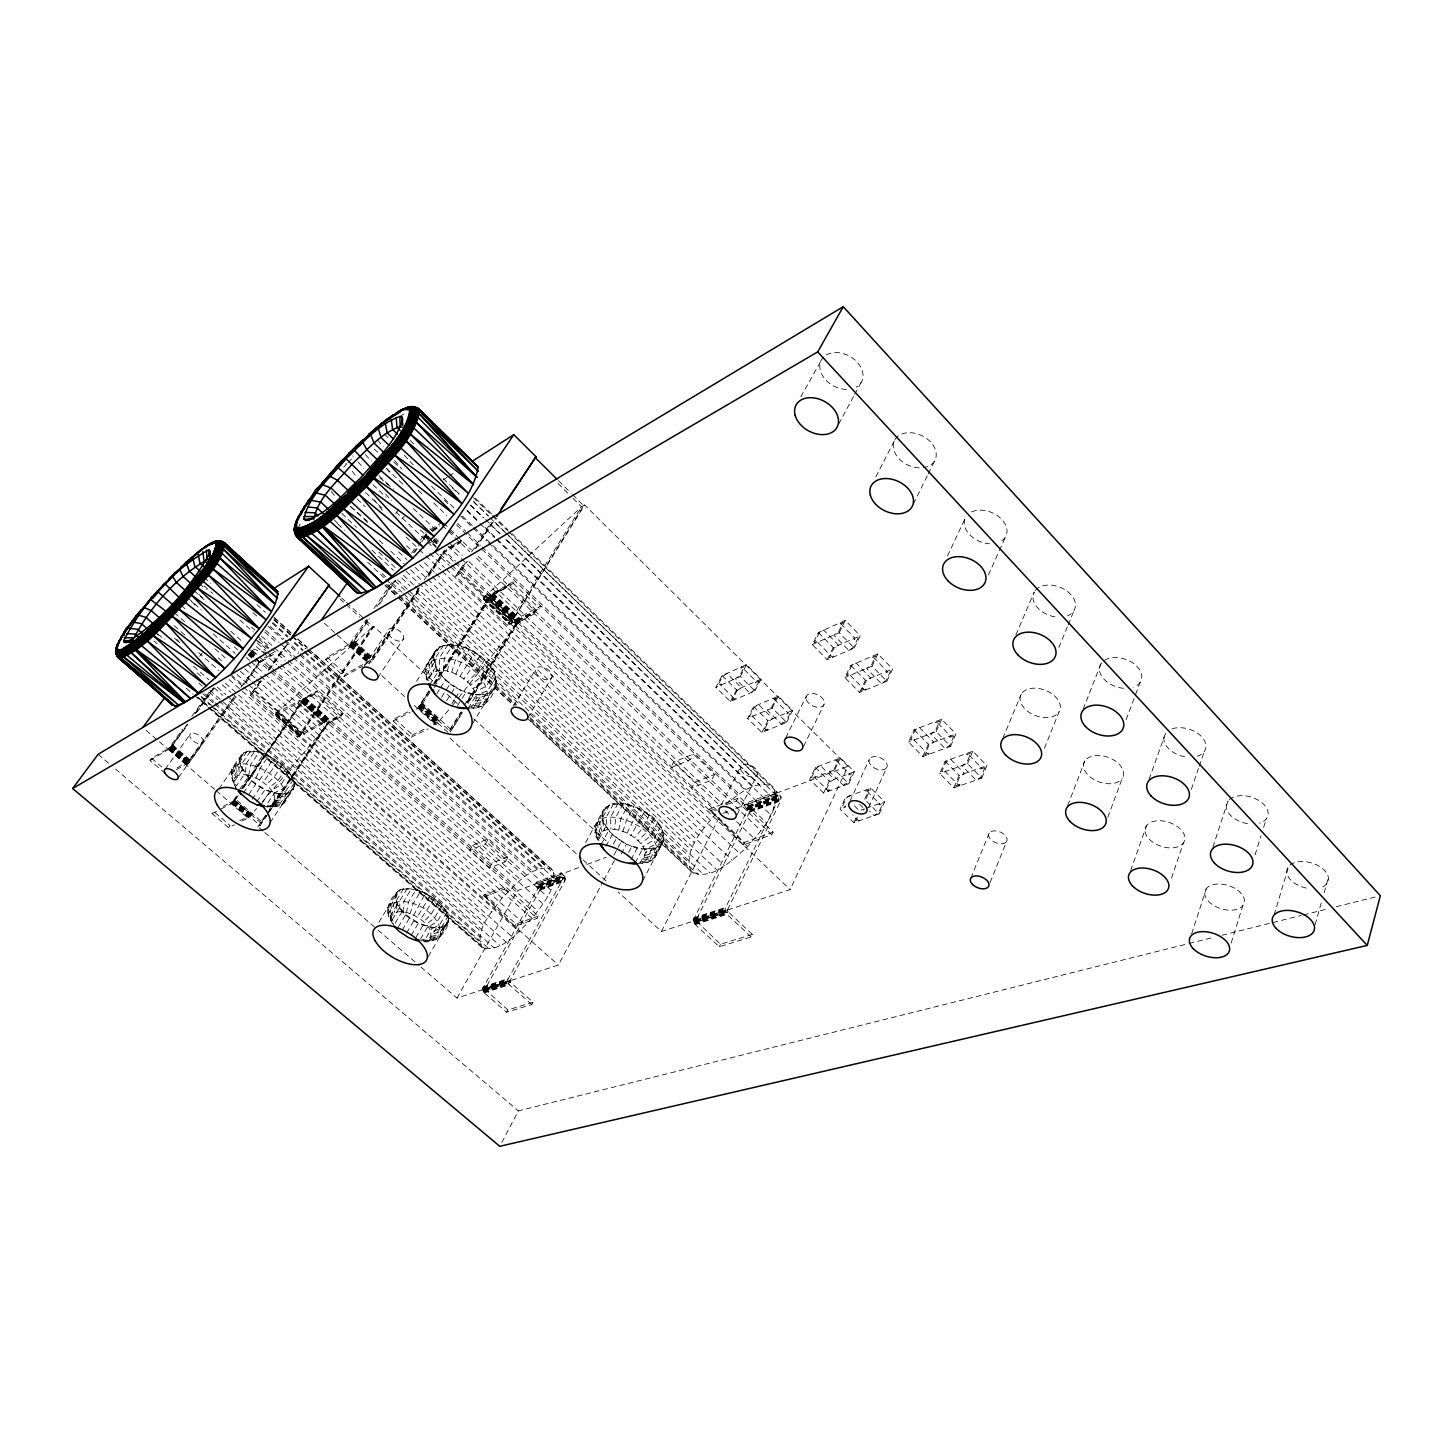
<?xml version="1.0" encoding="UTF-8"?>
<svg xmlns="http://www.w3.org/2000/svg" width="1453" height="1453" viewBox="0 0 1453 1453"><rect width="100%" height="100%" fill="white"/><g stroke="black" fill="none" stroke-linecap="round" stroke-linejoin="round"><path stroke-width="0.75" stroke-dasharray="5 3.75" d="M208.288 707.538L482.378 947.828C502.702 952.514 518.957 930.992 532.089 918.387C542.023 904.856 557.334 888.691 553.084 870.619L313.049 652.76M428.326 956.455L448.668 921.474L446.925 912.302C436.772 897.609 418.664 886.312 400.338 889.563C390.73 896.21 382.938 910.395 391.311 921.166L387.497 910.577L400.338 889.563C417.12 885.658 434.356 896.301 444.763 908.87C456.315 922.837 439.097 945.54 422.06 941.381L432.758 940.363L440.059 927.831L447.615 923.836M751.165 936.931L726.936 914.355L725.011 908.96L778.699 798.551L775.63 793.847L744.39 805.598L747.423 810.211L693.353 920.094L695.297 924.598L719.289 946.757L751.165 936.931L752.363 934.424L728.171 911.848L727.572 909.796L780.806 800.585L780.969 796.825L776.756 791.54L745.534 803.327L744.39 805.598M390.803 918.859C395.67 897.1 448.487 930.719 424.839 941.253M466.286 562.002L458.095 572.536L509.767 621.684L509.095 623.936L510.584 623.737L584.669 505.008L847.989 766.258L790.105 889.599L661.387 931.518L618.088 891.888M752.363 934.424L720.488 944.268L695.878 920.621L749.512 812.227L749.421 807.741L745.534 803.327M434.701 651.725L424.875 668.434L427.037 680.64L435.609 667.308L433.503 655.067C443.002 634.398 472.643 648.038 484.703 659.716C504.954 672.394 495.618 706.43 473.024 708.574L481.361 695.115L489.588 693.117L494.91 688.341M482.378 947.828C473.66 930.229 492.476 911.667 502.011 898.027C515.07 885.313 530.654 865.261 550.869 868.385M485.774 694.48L477.456 707.974L468.393 708.065C497.816 692.809 434.429 650.653 428.617 681.166L424.639 672.23L433.248 658.863L433.503 655.067L439.823 646.73C461.346 640.174 483.74 654.576 494.51 672.83L496.254 685.053L471.753 724.865M269.64 806.615C286.241 795.572 258.053 775.502 245.321 774.849L246.066 763.806L254.566 751.455L259.07 752.309L273.455 758.466L282.282 764.914L289.201 772.288L294.269 783.167L293.542 788.979L283.716 803.545L278.358 806.197L266.934 806.905L278.358 806.197L286.586 793.847L293.542 788.979M403.08 912.03L403.843 901.369L411.381 888.818M443.437 670.632L444.346 658.064L452.973 644.587M485.883 596.747C486.065 594.041 480.925 601.07 484.812 599.217L513.327 583.38L514.907 580.891L485.901 596.838L511.819 621.357L540.916 605.883L539.372 608.389L507.442 625.408L455.679 576.223L464.233 563.201M664.094 838.036C658.046 848.098 655.848 865.915 639.574 862.846C657.083 850.15 628.695 829.935 614.71 829.554L615.636 817.476L623.119 803.709C641.136 806.706 666.055 820.128 663.367 841.323L643.152 880.009M527.239 718.236L690.901 871.164C711.316 882.788 733.111 859.05 747.605 846.627C760.537 830.916 782.985 808.885 772.978 787.036L509.549 531.344M430.488 938.275L440.295 936.404C443.801 913.991 406.894 892.632 388.569 905.401L391.602 914.99M531.834 1004.477L509.276 984.771L507.606 979.958L562.82 879.101L560.004 874.96L535.14 884.314L537.919 888.401L482.559 988.839L484.285 992.853L506.643 1012.232L531.834 1004.477L533.069 1002.189L510.53 982.482L510.039 980.648L564.799 880.899L565.09 877.503L561.185 872.835L536.302 882.207L535.14 884.314M533.069 1002.189L507.878 1009.98L484.975 989.257L539.88 890.162L539.935 886.112L536.302 882.207M475.204 703.47L486.592 701.872C493.802 673.992 447.179 644.805 426.056 665.093L429.688 675.845M690.901 871.164C683.092 849.751 702.98 829.3 715.621 813.952M248.699 775.502L250.588 764.659L259.07 752.309M645.659 855.327L656.847 851.876C659.844 823.524 581.472 796.389 597.964 840.125M643.933 859.904L654.486 857.978L663.367 841.323L662.695 830.48C656.774 812.627 603.667 785.546 602.178 819.02L594.695 832.642L598.963 840.833C596.656 831.842 607.554 827.792 614.71 829.554M447.451 671.286L449.703 658.917L458.313 645.423M406.477 912.775L408.366 902.349L415.903 889.781M618.724 830.317L620.994 818.475L628.459 804.69M270.113 822.652L294.323 786.273C297.647 766.058 236.203 730.441 240.58 766.203L232.135 778.427L236.185 788.452C210.576 739.123 299.609 774.667 283.716 803.545L273.654 804.635M346.541 602.486L373.112 627.024L301.28 733.602L323.765 721.778L299.936 700.455L276.415 712.842L275.58 715.13L300.081 735.872L373.93 626.57L435.519 683.455M234.841 785.728C231.009 778.808 238.692 772.796 245.321 774.849M1315.074 924.726L1321.74 901.223M1324.155 892.687L1328.405 877.739M252.277 776.629L255.347 766.167L263.81 753.798M1274.118 915.027L1288.629 866.369A21.377 12.859 15.5 0 0 1309.207 888.546M451.629 672.521L455.279 660.534L463.87 647.021M410 913.937L413.088 903.893L420.607 891.325M1231.145 943.142L1242.751 905.764A20.487 12.133 17.3 0 0 1222.609 884.278A20.487 12.133 17.3 0 0 1208.478 901.26A20.487 12.133 17.3 0 0 1242.751 905.764M1255.047 854.873L1260.986 835.82M1263.62 827.356L1266.253 818.893M622.847 831.588L626.497 820.164L633.944 806.361M1191.66 933.825L1206.353 888.582M1212.892 847.172L1228.003 800.966A21.504 13.386 16.4 0 0 1249.217 823.851M1171.499 878.121L1183.36 843.067A20.614 12.605 18.2 0 0 1162.6 820.927A20.614 12.605 18.2 0 0 1149.014 838.944A20.614 12.605 18.2 0 0 1183.36 843.067M1191.297 789.397L1198.471 768.401M1199.197 766.312L1204.21 751.619M1130.634 870.638L1146.508 825.704M1149.051 779.335L1165.451 733.529A21.65 13.931 17.5 0 0 1187.355 757.122M1107.84 817.331L1122.17 778.445A20.76 13.095 19.4 0 0 1100.756 755.614A20.76 13.095 19.4 0 0 1087.752 774.74A20.76 13.095 19.4 0 0 1122.17 778.445M1126.166 719.616L1134.739 696.732M1135.52 694.661L1140.187 682.183M1067.683 805.598L1084.846 760.918M1083.121 709.264L1100.902 663.912M396.124 892.941C393.2 914.191 421.461 928.358 440.059 927.831M990.129 882.498L1006.584 841.487A9.681 5.794 21.7 0 0 996.213 830.953A9.681 5.794 21.7 0 0 990.801 839.562A9.681 5.794 21.7 0 0 1006.584 841.487M1044.435 748.331L1059.074 711.807A20.941 13.586 20.9 0 0 1036.988 688.268A20.941 13.586 20.9 0 0 1024.601 708.555A20.941 13.586 20.9 0 0 1059.074 711.807M970.786 878.175L989.13 833.223M1058.874 647.511L1067.319 626.933M1068.155 624.881L1074.076 610.478M1002.788 738.396L1021.277 694.116M260.705 681.584L252.622 691.737L299.972 733.747L299.173 736.053M981.701 778.136L986.932 765.658L972.838 751.219L945.122 761.245L939.746 773.577L953.84 787.835L981.701 778.136L967.535 763.66L939.746 773.577M967.535 763.66L972.838 751.219M953.84 787.835L959.125 775.466L986.932 765.658M1015.901 634.852L1034.264 592.025A22.013 15.075 20.7 0 0 1057.584 617.18M255.928 778.209L260.214 768.256L268.66 755.869M950.553 746.333L955.947 733.91L941.653 719.253L914.137 729.751L908.579 742.047L922.873 756.504L950.553 746.333L936.168 731.64L908.579 742.047M455.824 674.265L460.892 662.877L469.464 649.346M922.873 756.504L928.34 744.19L955.947 733.91M936.168 731.64L941.653 719.253M413.578 915.481L425.348 893.377M879.192 813.807L884.605 801.765L870.856 788.107L845.646 797.225L840.106 809.139L853.855 822.616L879.192 813.807L865.352 800.131L870.856 788.107M988.403 575.025L998.447 552.667M999.355 550.633L1005.767 536.393M572.645 494.71L583.634 505.608L511.819 621.357M868.567 807.541L886.82 767.42A9.644 5.903 24.3 0 0 876.123 756.668A9.644 5.903 24.3 0 0 871.419 765.749A9.644 5.903 24.3 0 0 886.82 767.42M853.855 822.616L857.488 814.661M864.698 799.241L868.967 789.905L865.153 791.267L865.77 789.942L879.501 803.563L878.902 804.889L882.734 803.545L878.52 812.899L874.07 815.587L869.475 811.046M857.415 817.131L855.708 820.854L859.486 819.546L858.868 820.872L852.748 814.861M863.718 810.247L864.335 808.921L859.322 810.683L853.238 804.708M298.065 528.383L300.099 523.97L299.282 523.08M626.951 833.314L639.411 808.649M850.641 795.427L846.282 798.097L841.977 807.359L845.719 806.015L845.101 807.359L840.106 809.139M849.969 801.13L869.403 759.174M848.77 783.748L854.364 771.743L840.415 757.903L815.405 767.456L809.684 779.317L823.633 792.993L848.77 783.748L834.749 769.872L809.684 779.317M886.839 681.275L892.614 668.979L877.884 653.886L850.768 665.383L844.865 677.552L859.577 692.445L886.839 681.275L872.018 666.146L844.865 677.552M947.447 556.027L965.41 517.758A22.249 15.674 22.9 0 0 989.511 543.767M823.633 792.993L829.263 781.096L854.364 771.743M834.749 769.872L840.415 757.903M859.577 692.445L865.407 680.258L892.614 668.979M872.018 666.146L877.884 653.886M719.289 946.757L720.488 944.268M773.123 832.133L744.426 842.395L709.482 809.121L743.155 844.956L771.852 834.73L773.123 832.133L737.888 798.296L709.482 809.121L708.174 811.664L716.293 808.576M854.255 648.02L860.23 635.778L845.265 620.449L818.384 632.491L812.281 644.587L827.229 659.716L854.255 648.02L839.216 632.673L812.281 644.587M775.63 793.847L776.756 791.54M803.582 746.315L823.996 704.56M913.428 503.937L927.25 475.857M928.231 473.86L935.151 459.82M743.155 844.956L744.426 842.395M785.692 737.833L806.361 696.223M839.216 632.673L845.265 620.449M827.229 659.716L833.241 647.566L860.23 635.778M737.052 814.915L757.285 774.522M786.654 722.341L792.593 710.444L778.245 696.205L753.635 706.648L747.587 718.418L761.917 732.475L786.654 722.341L772.215 708.065L747.587 718.418M726.427 804.726L736.58 800.875L737.888 798.296M772.215 708.065L778.245 696.205M761.917 732.475L767.892 720.688L792.593 710.444M661.387 931.518L720.87 814.098M721.215 804.835L740.649 766.603M875.887 476.747L894.231 441.004M754.906 690.974L761.045 679.132L746.479 664.675L722.105 675.591L715.857 687.323L730.405 701.581L754.906 690.974L740.267 676.499L715.857 687.323M714.604 774.395L711.661 780.079L691.646 787.998L694.588 782.368L714.604 774.395L693.372 754.016L673.502 762.226L670.505 767.856L690.393 759.683L693.372 754.016M662.695 830.48L655.43 844.338L644.551 849.678M730.405 701.581L736.562 689.83L761.045 679.132M501.866 1142.385L518.34 1110.891L1186.847 944.032M663.367 841.323L655.884 848.134L648.674 861.901L636.596 863.609M663.858 834.385L656.611 848.243L645.477 852.602M661.714 844.157L659.19 846.445L651.979 860.249L642.044 861.611M640.119 863.227L647.348 849.496L659.19 846.445M660.606 826.448L653.305 840.306L642.952 846.663M740.267 676.499L746.479 664.675M651.907 849.151L644.678 862.9L641.645 863.118M635.143 862.864L642.389 849.151L655.884 848.134M657.646 822.416L650.326 836.274L640.719 843.648M630.929 859.867L637.14 848.134L647.348 849.496M653.923 818.493L646.585 832.351L637.903 840.706M628.659 852.33L631.783 846.481L637.14 848.134M649.564 814.806L642.19 828.664L634.598 837.963M621.248 853.983L626.461 844.229L642.389 849.151M644.66 811.5L630.911 835.475M614.001 855.091L621.321 841.432L608.553 830.825L602.178 819.02M420.934 967.044L456.968 998.066L558.37 965.046L602.777 882.171M603.849 880.191L614.419 860.467M613.402 844.066L616.544 838.218M605.919 846.318L612.24 834.64L603.449 822.888L602.414 812.027L609.588 804.962L623.119 803.709M838.672 424.04L853.583 396.415M854.655 394.435L862.101 380.632M601.161 844.447L608.553 830.825M618.106 803.418L610.605 817.167L610.932 829.3M605.592 826.866L598.164 840.488L595.984 836.51L603.449 822.888M506.643 1012.232L507.878 1009.98M613.547 803.836L606.028 817.567L607.499 829.59M585.632 842.577L603.939 809.121M606.355 806.742L594.331 828.991L598.69 838.09M609.588 804.962L602.069 818.675L604.521 830.408M560.004 874.96L561.185 872.835M538.373 916.008L516.033 923.999L483.595 895.211L514.725 926.324L537.083 918.369L538.373 916.008L505.68 886.784L483.595 895.211L482.269 897.518L504.354 889.127L505.68 886.784M514.725 926.324L516.033 923.999M800.839 396.796L820.618 361.615M456.968 998.066L517.559 890.616L578.621 867.623M510.584 623.737L511.965 621.321M505.281 861.756L508.278 856.543L488.48 838.69L472.625 845.246L469.573 850.423L489.316 868.077L505.281 861.756L485.429 843.902L469.573 850.423M489.316 868.077L492.313 862.9L508.278 856.543M448.323 915.626L440.967 928.231L430.942 932.154M448.668 921.474L443.238 927.05L435.936 939.601L427.236 940.672M448.904 918.714L441.567 931.319L431.414 934.461M445.78 925.706L438.479 938.275L429.125 939.673M444.763 908.87L437.371 921.474L428.235 927.105M436.336 928.031L429.035 940.527L421.915 939.455M485.429 843.902L488.48 838.69M446.925 912.302L439.569 924.925L429.87 929.684M420.426 939.128L427.745 926.651M441.894 905.382L434.483 918.005L426.056 924.508M443.238 927.05L432.195 927.632L424.875 940.109L418.936 941.072M415.794 937.585L423.132 925.125M438.388 902.004L430.96 914.627L423.404 921.965M259.524 780.152L273.455 758.466M411.126 935.532L418.482 923.091L432.195 927.632M434.393 898.808L420.389 919.567M406.568 933.062L413.942 920.621M429.997 895.902L417.084 917.388M527.802 717.764L551.977 677.189M402.245 930.211L409.637 917.787M398.267 927.087L405.696 914.663L397.159 904.529L395.162 895.339L400.338 889.563M399.357 907.943L391.892 920.367L394.09 926.197M402.245 911.358L394.798 923.781L388.187 913.665L395.706 901.241M397.159 904.529L389.676 916.952L392.419 923.636M407.203 888.473L399.648 900.987L399.938 911.739M459.929 676.48L474.913 652.288M378.87 922.255L397.85 890.998M513.545 705.976L535.63 669.415M403.48 888.709L395.924 901.223L397.141 911.903M461.527 711.879L449.685 730.913L451.556 730.005L462.09 712.715M467.939 703.107L516.342 623.773L520.283 619.886L535.866 611.55L518.285 622.756L457.568 699.002M435.991 682.656L491.15 596.22L507.006 587.412L509.095 584.124L536.557 610.46L534.504 613.765L518.503 622.265L468.12 703.343M496.054 677.171L487.681 690.756L475.966 695.133M496.635 681.294L488.281 694.861L476.439 698.203M496.254 685.053L481.27 706.63L471.244 707.048M494.51 672.83L486.119 686.397L474.768 691.882M467.43 702.38L515.96 624.354L517.813 623.373L490.46 597.31L493.475 593.514L508.405 585.214M462.199 712.86L449.322 733.583L419.154 706.122L415.376 708.065M492.058 668.38L483.631 681.947L472.897 688.54M468.102 708.428L476.439 694.97L489.588 693.117M488.753 663.948L480.307 677.534L470.391 685.235M464.034 705.595L471.208 694.098L481.361 695.115M450.085 729.224L460.783 712.061M466.704 702.507L517.758 620.467L536.557 610.46M484.703 659.716L476.221 673.284L467.321 682.056M507.442 625.408L581.545 506.806L584.669 505.008M457.404 705.904L465.777 692.5L471.208 694.098M480.053 655.793L463.798 679.114M451.919 703.615L454.335 699.783M455.534 697.876L460.329 690.229L476.439 694.97M446.598 700.727L450.194 694.988M451.411 693.081L455.025 687.342L465.777 692.5M441.549 697.313L445.163 691.592M446.38 689.685L449.994 683.945L438.116 671.686L433.248 658.863M300.081 735.872L301.479 733.656M436.935 693.481L439.369 689.666M440.568 687.759L445.417 680.131L435.609 667.308M407.857 711.916L394.671 718.654L393.164 721.015L411.09 737.289L412.579 734.927L425.856 728.334M429.943 692.137L420.389 707.102L411.98 711.389M434.12 687.451L441.421 676.008M429.579 685.035L438.116 671.686M428.817 690.992L417.629 708.501L422.678 703.524L451.556 730.005M433.666 683.419L490.496 594.477L457.059 562.602M448.142 729.497L420.825 704.469L429.307 691.21L419.154 706.122M434.138 683.618L489.025 597.746L493.475 593.514L507.006 587.412M448.014 644.533L439.369 657.973L439.696 670.559M443.583 645.241L434.937 658.681L436.372 671.068M433.975 662.986L425.366 676.335L427.273 680.295M436.826 648.91L428.181 662.296L431.287 673.756M416.593 681.257L433.503 655.067M439.823 646.73L431.16 660.134L433.539 672.14M434.265 683.782L490.46 597.31M254.566 751.455L243.868 752.854L239.436 759.61C243.16 780.406 266.171 795.209 286.586 793.847M471.589 551.995L491.223 522.117M474.877 548.925L493.275 520.9M455.679 576.223L458.748 574.444L467.339 561.367M475.93 548.29L493.094 522.117M223.199 806.469L233.116 801.348L236.857 796.371L234.296 800.076L260.868 823.016L267.261 814.806M268.496 812.935L326.834 724.375L330.303 720.942L342.654 714.349L317.226 691.483L305.003 698.294L301.534 701.745L241.852 789.015M377.943 677.443L403.752 638.412M294.269 783.167L286.005 795.572L275.307 798.641M294.323 786.273L281.392 805.162L271.911 805.852M263.084 831.08L257.944 826.648L260.141 825.576L328.614 723.122L341.292 716.402L343.326 713.332L328.432 721.251L269.277 809.721M289.601 792.811L278.903 794.01L270.676 806.306L263.865 806.706M257.944 826.648L268.024 811.591M260.868 823.016L265.917 815.46M267.17 813.589L326.453 724.938L342.654 714.349M419.118 587.593L369.988 660.534L345.651 674.138L344.07 676.462L325.654 659.735L327.252 657.41L352.716 642.063L371.169 659.317M424.149 580.056L444.999 550.088M419.118 588.211L368.662 663.712L371.369 662.205L421.207 587.557M427.945 575.007L444.327 550.469L455.479 561.094M364.358 665.202L372.676 658.736L419.663 588.411M428.472 575.225L444.237 551.813L459.856 542.241L461.309 540.062L448.487 547.727M282.99 794.246L274.762 806.578L266.226 805.416L274.472 793.138M428.671 576.369L444.872 552.104L460.438 542.804L462.617 539.535L446.162 549.379M293.379 779.716L285.097 792.139L274.617 796.081M289.201 772.288L280.883 784.711L271.42 790.523M260.414 680.658L250.243 695.115L297.665 737.161L322.221 724.066L323.765 721.778M364.34 666.019L387.878 630.838M261.558 803.927L269.804 791.649M286.041 768.546L277.686 780.951L269.023 787.708M414.359 705.522L435.737 725.065L450.575 707.793M297.665 737.161L371.496 627.968L373.93 626.57M256.8 801.856L265.064 789.597L278.903 794.01M282.282 764.914L273.909 777.319L266.19 784.983M252.096 799.313L260.378 787.054M278.05 761.517L262.993 782.441M324.455 623.264L348.793 645.532L366.428 619.632M373.984 608.516L391.62 582.599M411.762 552.994L415.54 547.436M420.571 540.026L425.62 532.633M248.754 794.573L255.891 784.093M368.027 619.541L351.481 643.988L348.793 645.532M376.781 606.773L395.743 578.875M413.451 552.812L426.11 534.214M325.654 659.735L351.717 644.297L369.552 618.887M379.578 604.121L395.87 580.147M414.668 552.467L417.174 548.78M422.187 541.388L426.837 534.831M228.611 827.683L230.083 825.522L213.591 811.392L212.102 813.553L228.611 827.683L234.423 824.814M238.256 795.645L233.497 802.619L219.784 809.63M243.305 788.271L303.296 700.473L315.828 693.517L317.916 690.447L303.187 698.639L241.779 788.452M341.292 716.402L315.828 693.517L305.421 698.039L242.015 788.925M243.377 793.011L251.732 780.788L240.58 766.203M275.58 715.13L298.355 702.743L299.936 700.455M239.636 789.469L248.009 777.228M236.657 795.935L231.336 803.727L235.731 799.35L262.339 822.307M242.342 769.836L233.933 782.059L236.458 785.782L244.849 773.541M239.6 762.752L231.136 774.994L234.096 783.167M250.461 751.255L241.943 763.588L242.233 774.667M241.598 754.579L231.626 769.109L234.478 778.772M218.913 788.906L243.868 752.854M246.847 751.728L238.346 764.042L239.527 774.994M395.779 513.399L399.629 507.86M268.224 669.597L282.518 649.309M268.496 670.523L286.695 644.678M250.243 695.115L252.604 693.753L261.685 680.858M269.459 669.815L287.603 644.042M259.27 662.695L273.691 652.324L264.046 658.1M246.102 682.492L260.523 662.168L272.801 654.831L274.944 651.798M234.369 696.586L188.472 761.209L176.013 768.583M240.889 687.414L259.706 661.315M214.663 789.36L186.329 764.968L234.478 697.113M243.632 684.744L260.523 660.443L270.367 669.252M178.501 777.482L202.512 743.645A7.955 3.923 34.2 0 0 196.918 734.165A7.955 3.923 34.2 0 0 190.506 737.779A7.955 3.923 34.2 0 0 202.512 743.645M186.329 764.968L188.436 763.788L236.93 695.424M239.781 820.709L249.771 815.714L256.745 808.558M242.179 820.963L248.881 817.512L252.386 813.716M165.279 769.018L190.761 733.438M146.172 730.387L168.094 749.258L182.588 729.134M191.814 716.329L208.96 692.536M168.094 749.258L170.183 748.059L187.146 724.52M194.956 713.659L213.21 688.304M165.279 773.468L150.04 760.428L151.584 758.284L170.855 747.078L187.528 724.121M195.447 713.132L213.9 687.487M150.04 760.428L170.564 748.222L187.619 725.138M196.845 712.297L213.991 688.486M426.819 533.887L424.149 536.956L430.56 543.059M176.358 769.69L186.166 764.224L190.18 760.028L173.107 745.298M451.974 706.049L456.169 700.764M199.606 656.32L202.185 653.178M433.448 724.575L440.768 720.107M262.557 801.656L327.924 724.139L302.733 701.309M401.754 518.993L404.515 515.997M343.871 467.012L346.613 464.052L345.778 463.235M348.012 462.599L353.624 456.787L352.77 455.988M484.067 597.237L581.545 506.806L570.575 495.927M276.415 712.842L371.496 627.968L361.543 618.778M725.628 804.363C738.36 794.7 756.214 778.209 772.978 787.036M187.437 762.207L170.364 747.496M399.611 416.666L404.715 413.397L402.79 412.016M443.347 479.835L447.161 477.383M449.05 476.166L454.753 472.516M431.069 529.273L441.948 522.553M432.703 529.818L439.987 525.332M431.904 530.654L439.623 525.895M433.048 530.872L438.515 527.512M344.07 676.462L362.523 666.219M212.102 813.553L217.859 810.611M393.164 721.015L410.091 712.351M411.09 737.289L428.145 728.825M273.309 793.338L283.371 788.489M587.048 864.462L606.01 857.324M722.995 813.299L733.583 809.303M735.708 808.522L847.989 766.258M538.7 884.368L563.601 875.033M748.095 805.779L779.335 794.046M539.19 884.877L564.073 875.541M748.604 806.361L779.861 794.628M539.59 885.458L564.49 876.141M749.058 807.014L780.315 795.3M562.42 877.14L537.519 886.475L562.583 877.321M746.951 808.068L778.209 796.353M747.114 808.249L778.39 796.553M537.828 886.839L564.836 876.795M747.278 808.486L780.697 796.044M537.937 887.056L562.838 877.739M747.387 808.722L778.663 797.025M538.028 887.274L562.929 877.975M747.478 808.976L778.754 797.297M538.064 887.511L565.09 877.503M747.55 809.248L780.969 796.825M538.064 887.983L562.965 878.684M747.55 809.757L778.826 798.078M537.919 888.401L565.235 878.211M747.423 810.211L781.151 797.643M540.353 888.237L565.271 878.938M749.948 810.102L781.224 798.442M540.298 888.927L565.217 879.646M749.911 810.865L781.187 799.204M540.135 889.581L565.054 880.3M749.766 811.573L781.06 799.931M539.88 890.162L564.799 880.899M749.512 812.227L780.806 800.585M866.224 808.249L884.605 801.765M483.104 986.805L508.06 978.632M693.844 917.842L725.447 907.489M482.814 987.422L507.769 979.268M693.571 918.532L725.174 908.198M482.632 988.113L507.606 979.958M693.408 919.295L725.011 908.96M482.559 988.839L507.533 980.702M693.353 920.094L724.974 909.796M485.139 988.585L510.13 980.43L482.614 989.602M696.041 919.876L727.662 909.56M693.426 920.93L727.572 909.796M484.975 989.257L509.949 981.12M695.878 920.621L727.517 910.323M482.759 990.347L509.967 981.374M693.608 921.765L727.535 910.613M485.03 989.747L510.021 981.629M695.951 921.184L727.59 910.886M485.12 990.002L510.221 982.101M696.06 921.438L727.826 911.412M482.995 991.055L510.366 982.301M693.88 922.582L728.171 911.848L696.514 922.128M485.538 990.583L510.53 982.482M483.359 991.727L508.332 983.627M694.28 923.327L725.919 913.065M483.776 992.326L508.768 984.244M694.752 924.017L726.391 913.755M484.285 992.853L509.276 984.771M695.297 924.598L726.936 914.355M1189.044 943.469L1213.219 937.439M1222.027 935.242L1301.18 915.481M1303.377 914.936L1327.57 908.906M1336.379 906.708L1375.955 896.828M431.25 936.531L441.349 934.061M645.15 857.779L656.138 855.163M420.825 704.469L422.242 704.16L440.332 720.761M275.38 800.984L286.078 798.678M476.184 701.018L487.917 698.602M274.817 803L285.297 801.366M234.296 800.076L251.987 814.298M473.533 705.504L484.358 704.578M253.004 649.073L267.988 653.178M621.321 841.432L631.783 846.481M405.696 914.663L418.482 923.091M251.732 780.788L265.064 789.597M612.24 834.64L626.461 844.229M445.417 680.131L460.329 690.229M449.994 683.945L455.025 687.342M157.142 633.817L164.498 638.993M257.708 640.936L268.369 648.528M449.122 530.654L456.079 536.03M379.723 477.819L393.654 489.043M98.114 754.325L108.503 763.116M115.423 769L518.34 1110.891M151.584 758.284L161.737 766.966M350.409 506.552L368.917 522.517M172.671 745.879L189.762 760.609M171.708 746.097L189.271 761.227M171.563 746.297L188.636 761.009M234.151 800.276L250.806 814.643M171.4 746.497L188.472 761.209M233.987 800.476L250.642 814.842M171.036 746.896L188.745 761.826M233.642 800.875L250.988 815.496M170.855 747.078L187.927 761.79M233.461 801.057L250.116 815.405M170.673 747.242L188.2 762.407M233.279 801.221L250.461 816.077M232.952 801.457L249.771 815.714M170.219 747.587L187.292 762.298M232.825 801.547L249.48 815.896M170.183 748.059L188.436 763.788M233.243 802.238L260.141 825.576M170.019 748.713L187.128 763.443M232.716 802.728L249.389 817.095M169.529 749.149L186.62 763.878M232.208 803.146L248.881 817.512M169.057 749.494L186.166 764.224M231.735 803.491L248.409 817.839M168.657 749.748L185.748 764.478M216.334 790.795L247.991 818.075M264.809 832.569L376.327 928.612M378.052 930.102L419.227 965.555M201.24 696.314L489.407 949.209M201.477 697.658L210.013 705.141M211.72 706.63L479.581 941.671M198.098 697.204L206.598 704.669M213.391 710.626L485.393 949.154M197.481 697.222L207.706 706.176M209.414 707.684L480.416 945.304M186.147 688.141L192.958 694.116M194.666 695.606L206.58 706.049M204.165 585.94L212.574 593.351M153.873 640.955L157.269 643.933M209.85 690.229L499.886 945.576M198.879 683.146L202.276 686.125M209.087 692.118L217.587 699.601M219.294 701.091L481.252 931.591M205.091 693.88L213.609 701.345M215.298 702.852L494.274 948.01M202.875 693.717L213.064 702.689M214.772 704.178L479.853 937.058M222.363 684.89L230.845 692.391M232.534 693.88L487.1 918.841M154.508 631.801L161.301 637.794M193.558 666.255L208.851 679.732M217.332 687.233L225.833 694.716M227.522 696.223L506.025 941.944M197.299 672.975L200.696 675.954M214.245 687.905L222.727 695.369M229.501 701.363L483.686 925.452M174.306 625.734L179.373 630.221M181.062 631.728L186.129 636.232M231.79 676.717L241.924 685.707M243.614 687.215L519.193 931.645M198.698 652.633L219.003 670.614M229.156 679.604L491.386 911.921M174.414 638.176L179.518 642.68M225.397 683.273L512.528 937.258M174.451 612.73L184.585 621.739M214.99 648.801L226.813 659.317M240.326 671.34L250.461 680.349M252.15 681.857L525.786 925.289M218.295 657.864L221.691 660.879M236.948 674.428L247.137 683.473M248.826 684.981L496.399 904.928M254.202 690.811L301.57 732.893M277.886 712.152L301.37 733.256M277.723 712.46L301.625 733.602M276.034 713.405L299.609 734.328M275.743 713.932L299.318 734.837M230.936 674.519L242.615 684.872M249.28 690.793L252.604 693.753M276.451 714.912L558.37 965.046M275.561 714.367L299.699 736.035M275.471 714.713L299.391 736.108M181.316 605.392L186.365 609.897M213.355 633.98L235.277 653.541M247.083 664.075L258.888 674.61M260.577 676.117L532.089 918.387M244.812 668.87L254.965 677.915M256.654 679.423L502.011 898.027M252.386 650.526L257.254 654.885M305.421 698.039L330.721 720.706M230.755 631.22L242.56 641.79M252.695 650.871L257.762 655.412M259.451 656.919L514.362 885.331M251.987 650.799L256.854 655.158M305.003 698.294L330.303 720.942M249.898 649.691L256.4 655.503M304.549 698.639L329.831 721.287M251.024 651.58L255.891 655.939M272.002 670.723L303.187 698.639M304.04 699.056L517.559 890.616M250.515 652.07L254.202 655.448M303.514 699.529L329.359 722.74M250.661 652.742L254.057 655.539M303.731 700.255L329.213 722.813M249.97 652.597L257.363 659.353M302.987 700.055L328.887 723.067M250.152 653.232L259.887 661.95M303.223 700.727L328.723 723.231M187.909 597.946L201.44 610.042M249.97 653.414L269.077 670.578M270.767 672.085L537.919 911.176M249.462 653.16L259.542 662.332M302.478 700.618L328.215 723.776M249.644 653.796L259.397 662.514M248.953 653.723L253.821 658.082M301.988 701.181L327.288 723.812M248.499 654.304L251.75 657.21M301.534 701.745L326.834 724.375M248.082 654.849L256.2 662.096M301.152 702.289L326.453 724.938M298.355 702.743L322.221 724.066M234.333 646.876L237.711 649.891M246.175 657.428L249.553 660.461M251.242 661.969L263.066 672.539M264.755 674.047L508.06 891.434M504.354 889.127L537.083 918.369M255.928 639.665L267.37 649.945M257.435 643.334L265.881 650.926M267.57 652.433L279.376 663.058M281.065 664.566L520.755 879.882M194.03 590.608L204.147 599.689M256.418 646.603L276.651 664.766M278.34 666.291L543.077 903.893M472.625 845.246L492.313 862.9M204.092 577.313L210.83 583.38M264.682 631.946L276.451 642.571M283.19 648.637L291.599 656.229M293.288 657.755L550.76 889.981M251.46 627.097L254.82 630.13M261.54 636.178L286.75 658.881M288.421 660.389L527.021 875.269M199.479 583.67L206.217 589.718M239.818 619.959L253.276 632.055M257.562 636.142L270.076 647.184M271.765 648.692L285.206 660.806M286.877 662.314L547.4 896.737M259.015 639.12L268.805 647.929M270.258 626.443L283.68 638.575M285.351 640.083L298.755 652.215M300.444 653.741L538.573 869.039M252.985 612.639L258.016 617.18M268.06 626.261L283.153 639.901M284.824 641.409L298.246 653.541M299.917 655.049L553.048 883.824M265.554 630.202L279.012 642.353M280.683 643.879L533.033 871.618M274.526 617.834L291.272 633.018M297.974 639.102L306.347 646.694M274.054 617.634L290.854 632.872M297.574 638.975L307.673 648.111M309.344 649.636L553.084 870.619M274.199 619.577L290.963 634.779M292.652 636.305L306.074 648.474M307.745 649.981L547.618 867.387M256.999 604.666L265.39 612.276M273.782 619.886L290.582 635.106M292.253 636.614L305.693 648.801M307.364 650.308L554.211 873.998M272.855 622.574L287.985 636.269M294.705 642.353L303.114 649.963M304.785 651.489L543.476 867.604M272.347 623.301L287.44 636.977M294.16 643.043L302.533 650.635M304.222 652.161L554.211 878.429M327.252 657.41L345.651 674.138M394.671 718.654L412.579 734.927M354.514 641.027L373.13 658.1M354.06 641.663L372.676 658.736M353.533 642.335L372.15 659.39M421.733 704.832L439.823 721.414M352.389 642.498L371.587 660.062M420.516 704.905L439.26 722.087M352.207 642.716L370.806 659.753M420.317 705.123L438.406 721.687M351.989 642.934L370.606 659.971M420.117 705.341L438.207 721.905M351.789 643.152L370.969 660.734M419.917 705.54L438.661 722.74M351.572 643.334L370.188 660.37M419.717 705.74L437.789 722.304M351.372 643.497L369.988 660.534M419.499 705.904L437.589 722.45M351.027 643.752L371.369 662.205M351.081 644.86L369.716 661.914M419.318 707.32L437.426 723.903M350.482 645.368L369.116 662.423M418.718 707.811L436.826 724.393M349.919 645.786L368.553 662.84M418.137 708.21L436.245 724.775M349.428 646.113L368.045 663.149M381.721 675.663L404.57 696.568M449.867 737.997L581.436 858.378M583.107 859.904L608.081 882.752M341.564 597.891L344.888 600.961M339.966 598.872L359.872 617.253M447.179 694.207L458.839 704.977M473.823 718.817L608.662 843.339M367.718 562.329L384.246 577.804M385.899 579.366L399.121 591.734M405.75 597.928L519.847 704.687M529.764 713.968L688.522 862.501M387.842 584.56L397.759 593.823M399.412 595.367L516.669 704.996M529.873 717.346L698.33 874.851M386.462 584.56L398.049 595.367M399.702 596.929L515.434 705.105M530.327 719.017L689.049 867.387M384.972 584.923L396.542 595.73M398.195 597.274L513.89 705.359M530.418 720.797L694.025 873.671M385.063 585.414L396.633 596.22M398.285 597.764L512.364 704.342M374.256 449.086L377.508 452.137M418.119 490.26L423.005 494.819M337.859 524.006L344.47 530.218M397.396 579.856L407.33 589.155M408.983 590.699L709.972 872.999M394.889 580.782L689.285 856.652M382.284 573.735L385.608 576.841M392.237 583.053L402.172 592.352M403.825 593.896L703.688 874.615M406.15 571.356L694.534 842.831M378.743 552.067L395.252 567.578M403.498 575.334L413.397 584.633M415.049 586.195L716.983 870.002M372.022 550.215L393.527 570.411M401.791 578.167L410.073 585.94M416.684 592.152L691.301 850.041M350.791 506.697L362.342 517.595M363.976 519.157L368.935 523.825M398.631 551.849L406.876 559.641M415.122 567.433L698.857 835.257M379.233 540.316L384.191 544.984M390.803 551.214L404.025 563.673M410.636 569.903L422.187 580.8M423.84 582.344L724.484 865.716M357.111 498.96L365.321 506.752M406.44 545.674L411.381 550.342M424.53 562.801L434.411 572.155M436.045 573.699L704.142 827.52M419.608 564.708L732.258 860.267M483.704 597.855L509.404 622.302M435.065 551.904L449.268 565.435M450.848 566.942L458.748 574.444M484.812 599.217L790.105 889.599M483.449 598.4L510.057 623.973M483.304 598.872L509.022 623.319M483.268 599.217L509.64 624.082M365.666 492.603L383.719 509.749M429.67 553.375L444.436 567.415M446.071 568.958L710.245 819.855M406.132 537.12L417.647 548.035M419.281 549.597L424.222 554.283M425.856 555.845L440.677 569.885M442.311 571.447L740.049 853.837M673.502 762.226L694.588 782.368M435.464 538.155L438.661 541.206M493.475 593.514L520.792 619.577M492.967 593.823L520.283 619.886M434.393 538.918L437.589 541.969M492.404 594.241L519.72 620.286M433.811 539.408L437.008 542.459M491.822 594.713L519.121 620.758M433.829 540.443L437.19 543.368M491.913 595.803L719.235 812.536M433.648 540.57L436.844 543.622M491.205 595.276L519.066 622.011M433.448 540.752L436.645 543.803M491.532 596.111L518.866 622.175M427.672 535.703L432.594 540.57M490.605 595.857L518.667 622.356M491.132 596.493L518.467 622.556M373.003 484.739L386.098 497.235M420.498 530L428.689 537.81M430.324 539.372L435.246 544.058M443.437 551.849L453.263 561.221M454.898 562.783L715.33 810.919M425.62 535.122L432.504 541.769M490.042 596.493L517.94 623.174M425.947 535.866L432.358 541.951M425.075 535.757L431.468 541.842M433.067 543.368L436.263 546.419M489.498 597.11L516.814 623.137M424.585 536.375L430.978 542.459M432.576 543.985L438.969 550.088M489.025 597.746L516.342 623.773M488.608 598.327L515.96 624.354M460.147 571.338L511.728 620.776M485.938 596.475L512.128 621.248M395.961 511.983L433.757 547.944M440.332 554.211L450.194 563.582M451.829 565.144L747.605 846.627M378.906 475.585L388.714 484.975M413.27 508.423L436.172 530.327M449.268 542.841L462.345 555.355M468.901 561.603L722.504 804.036M429.925 528.765L433.212 531.889M447.96 545.983L459.439 556.953M461.091 558.515L718.581 804.417M725.138 810.683L730.06 815.387M736.635 821.653L754.67 838.871M341.945 513.472L356.475 527.348M433.739 502.956L446.779 515.506M456.569 524.914L766.439 822.743M513.327 583.38L539.372 608.389M736.58 800.875L771.852 834.73M386.425 468.465L402.79 484.14M443.619 523.098L448.45 527.73M450.049 529.273L456.478 535.431M456.769 535.903L471.48 550.015M478.037 556.299L731.567 799.404M442.148 525.278L446.979 529.909M448.541 531.435L453.445 536.121M455.025 537.61L469.809 551.813M476.348 558.079L761.009 830.825M431.523 486.246L454.353 508.278M462.508 516.124L472.298 525.568M473.932 527.148L746.297 789.76M444.364 500.268L449.249 504.99M460.674 516.015L486.791 541.17M488.426 542.75L770.78 814.897M393.745 462.036L398.649 466.74M457.568 523.407L465.741 531.271M467.376 532.833L480.471 545.438M482.105 547L739.014 794.064M466.885 509.93L478.273 520.937M484.775 527.221L753.181 786.6M466.94 510.966L478.382 522.008M479.999 523.589L494.692 537.773M496.327 539.354L773.886 807.523M475.403 498.197L491.659 513.981M493.293 515.561L507.914 529.764M473.424 497.58L507.606 530.726M508.568 531.744L775.194 790.468M473.496 501.521L488.154 515.724M494.674 522.045L504.445 531.507M506.062 533.088L764.986 784.111M410.327 440.495L415.195 445.217M473.732 501.957L488.353 516.142M489.988 517.722L776.12 795.136M443.129 478.4L461.055 495.782M470.845 505.244L483.885 517.867M485.52 519.447L500.195 533.669M506.716 539.971L759.465 784.693M452.155 487.663L458.658 493.966M470.027 504.972L483.05 517.577M489.552 523.861L499.305 533.305M505.807 539.608L775.684 800.875M198.789 594.186L203.583 598.872M859.758 804.417L862.81 807.414M722.105 675.591L736.562 689.83M753.635 706.648L767.892 720.688M815.405 767.456L829.263 781.096M558.533 480.707L571.083 493.148M558.025 483.486L568.995 494.365M818.384 632.491L833.241 647.566M850.768 665.383L865.407 680.258M914.137 729.751L928.34 744.19M945.122 761.245L959.125 775.466M365.321 454.553L371.478 460.964M334.281 519.902L340.529 526.404M384.482 433.993L389.023 438.879M404.188 455.152L413.288 464.906M191.614 601.415L196.155 606.373M176.903 639.447L179.809 642.771M357.983 461.854L363.813 468.629M385.626 494.002L391.438 500.776M377.562 440.041L383.265 446.87M394.671 460.51L401.809 469.047M331.193 491.459L335.516 496.708M352.135 471.19L356.257 476.53M374.166 499.723L382.448 510.421M386.48 468.138L390.476 473.533M594.913 825.685L599.145 835.62M424.875 668.434L428.798 678.333M387.624 907.798L390.893 916.77M596.438 822.798L600.289 833.459M230.954 771.852L233.969 780.806M598.836 820.436L602.105 831.715M390.312 903.475L392.909 913.556M233.098 766.857L235.586 777.083M392.782 902.059L394.78 912.502M235.368 765.15L237.293 775.811M919.15 467.884A22.521 16.274 25.6 0 1 893.904 441.857A22.521 16.274 25.6 0 1 928.63 440.114A22.521 16.274 25.6 0 1 923.381 467.666M846.391 389.422A22.867 16.873 28.8 0 1 823.143 376.599A22.867 16.873 28.8 0 1 824.505 356.221M826.376 354.932A22.867 16.873 28.8 0 1 857.07 362.051A22.867 16.873 28.8 0 1 856.217 387.188M1289.919 865.098A21.377 12.859 15.5 0 1 1322.067 868.186A21.377 12.859 15.5 0 1 1319.36 888.055M1229.256 799.622A21.504 13.386 16.4 0 1 1261.458 802.274A21.504 13.386 16.4 0 1 1259.351 823.143M1172.135 728.825A21.65 13.931 17.5 0 1 1201.74 736.871A21.65 13.931 17.5 0 1 1197.435 756.196M1123.496 688.268A21.813 14.494 18.9 0 1 1099.921 666.037A21.813 14.494 18.9 0 1 1131.905 662.35A21.813 14.494 18.9 0 1 1133.558 687.124M1035.371 590.39A22.013 15.075 20.7 0 1 1067.683 591.589A22.013 15.075 20.7 0 1 1067.592 615.781M971.567 511.946A22.249 15.674 22.9 0 1 1001.843 519.484A22.249 15.674 22.9 0 1 999.464 542.096M984.952 767.529L980.884 777.228L976.071 780.098L961.922 765.658L966.717 762.771L970.858 753.108L966.645 754.616L967.244 753.235L981.32 767.638L980.739 769.018L984.952 767.529M959.943 784.529L959.361 785.91L945.249 771.616L945.849 770.235L941.726 771.706L945.885 762.117L950.607 759.265L964.629 773.523L959.906 776.356L955.802 785.964L959.943 784.529M953.949 735.799L949.753 745.462L944.959 748.386L930.592 733.747L935.387 730.786L939.655 721.16L935.478 722.74L936.095 721.378L950.371 735.981L949.772 737.361L953.949 735.799M928.957 753.108L928.358 754.488L914.046 739.977L914.663 738.614L910.559 740.158L914.881 730.605L919.586 727.681L933.807 742.156L929.103 745.044L924.853 754.616L928.957 753.108M844.32 784.275L843.703 785.619L829.681 771.779L834.113 769.018L838.526 759.701L834.73 761.154L835.366 759.828L849.297 773.632L848.679 774.958L852.475 773.541L848.134 782.876L844.32 784.275M890.598 670.905L886.094 680.476L881.317 683.546L866.533 668.453L871.291 665.365L875.868 655.812L871.746 657.555L872.399 656.211L887.111 671.25L886.475 672.612L890.598 670.905M829.245 789.833L828.61 791.159L814.661 777.446L815.296 776.12L811.573 777.537L816.005 768.292L820.364 765.568L834.24 779.244L829.881 781.95L825.504 791.213L829.245 789.833M865.625 688.885L864.971 690.248L850.241 675.3L850.895 673.938L846.863 675.645L851.458 666.164L856.144 663.113L870.783 678.024L866.097 681.057L861.575 690.538L865.625 688.885M858.196 637.74L853.547 647.257L848.788 650.381L833.768 635.07L838.526 631.91L843.249 622.411L839.162 624.227L839.834 622.883L854.764 638.158L854.11 639.52L858.196 637.74M833.241 656.048L832.569 657.392L817.603 642.226L818.293 640.882L814.298 642.662L819.038 633.236L823.706 630.112L838.581 645.241L833.913 648.329L829.227 657.773L833.241 656.048M782.313 723.067L781.66 724.393L767.238 710.154L771.634 707.266L776.32 698.039L772.596 699.619L773.268 698.312L787.599 712.515L786.945 713.823L790.686 712.279L786.055 721.523L782.313 723.067M767.475 729.152L766.821 730.478L752.454 716.365L753.126 715.058L749.476 716.601L754.18 707.429L758.502 704.578L772.778 718.654L768.455 721.487L763.806 730.659L767.475 729.152M759.12 680.985L754.361 690.193L749.966 693.117L735.327 678.678L739.722 675.736L744.554 666.546L740.867 668.198L741.557 666.891L756.087 681.294L755.415 682.601L759.12 680.985M737.089 690.593L732.294 699.747L735.944 698.166L735.254 699.474L720.688 685.18L721.378 683.873L717.764 685.471L722.613 676.353L726.918 673.429L741.411 687.705L737.089 690.593M806.306 699.529A9.753 6.084 25.9 0 0 821.563 706.757A9.753 6.084 25.9 0 0 817.73 694.825A9.753 6.084 25.9 0 0 806.306 699.529M388.46 633.962A8.972 5.085 33.5 0 0 402.209 640.555A8.972 5.085 33.5 0 0 396.778 629.331A8.972 5.085 33.5 0 0 388.46 633.962M535.994 672.539A9.136 5.358 31 0 0 550.142 679.314A9.136 5.358 31 0 0 545.275 667.999A9.136 5.358 31 0 0 535.994 672.539M740.685 769.6A9.208 5.449 26.7 0 0 755.088 776.483A9.208 5.449 26.7 0 0 751.147 765.531A9.208 5.449 26.7 0 0 740.685 769.6"/><path stroke-width="1.5" d="M125.067 632.237L127.446 628.749C130.171 622.284 121.998 632.418 124.322 635.724M161.574 616.962C157.051 621.993 143.793 628.64 153.164 635.451L215.516 677.625L224.834 668.489L172.562 616.472C167.822 605.302 155.943 617.87 165.969 623.174L215.516 677.625C202.984 688.068 191.197 701.926 174.814 706.031L117.421 657.083L115.731 650.526L120.018 639.538L115.913 650.435L117.203 653.305M147.897 602.959L151.838 597.092L141.141 610.95M308.327 503.356L308.181 501.594L324.255 480.489L318.134 487.954L318.153 489.261L335.171 469.319M403.625 409.455L409.8 409.873C406.35 435.21 382.502 453.826 367.464 473.387C363.904 482.777 337.296 491.441 351.408 501.939L412.815 558.243C437.407 531.326 471.19 504.554 478.128 467.267L419.844 409.764C412.706 402.572 402.862 409.455 396.033 413.233L402.844 409.147L396.76 412.489M304.149 509.422L305.439 505.317L300.662 514.998M120.999 639.629L122.252 635.56L118.637 641.954M209.777 557.807L209.831 550.996L208.742 549.815C172.98 569.54 142.34 604.412 123.687 640.755L124.377 642.371L130.788 642.317M417.429 407.912L419.844 409.764C415.031 440.695 385.59 463.253 366.61 486.846C345.723 505.117 326.362 531.961 298.319 538.228C289.474 530.89 297.338 517.849 302.151 510.53L297.883 519.974M117.693 656.356L119.418 658.572C146.626 648.292 165.224 622.302 185.584 602.432C199.224 583.961 221.365 566.507 224.834 543.15C218.277 537.792 209.414 543.476 203.965 547.745L212.992 543.004L215.934 543.476L216.388 544.821L213.555 553.139L204.691 567.088L179.591 597.928L243.214 648.637C255.601 631.074 276.615 613.983 277.741 591.462L224.834 543.15C220.765 539.789 214.408 540.552 210.558 543.894M131.515 622.411L136.691 615.164L123.923 633.127M117.493 645.659L117.021 649.945L120.036 650.417L133.894 642.208L155.507 623.301L173.652 604.43L234.169 658.736L243.214 648.637L191.832 595.349L185.33 591.407M116.603 652.415L116.803 656.175L172.435 705.141L171.563 702.616M116.821 646.476L116.113 654.122L117.602 655.848C144.465 645.586 162.863 619.922 183.024 600.252C196.536 581.981 218.368 564.745 221.946 541.642L215.934 543.476M116.839 646.476L120.89 638.702M355.912 446.452L349.011 453.3L379.342 425.675M115.913 650.435L116.313 647.384M297.956 517.849L299.554 515.197L294.814 525.605L295.486 535.085L357.729 593.224C380.05 591.516 396.142 571.283 412.815 558.243L353.624 487.736M295.794 523.498L295.885 528.075L297.138 529.128C326.289 521.373 346.25 493.348 367.772 473.551C383.029 453.681 407.258 434.792 410.745 409.074L404.461 408.656M346.631 494.529C331.611 506.516 317.644 524.878 297.901 528.147L296.648 527.112L296.557 522.626M295.195 524.515L294.269 529.546L296.83 536.248C327.942 528.238 349.247 498.234 372.204 477.165C388.405 456.006 414.377 435.809 417.81 408.366L411.78 406.586L405.423 408.021M408.493 408.911L412.779 406.749L415.431 407.748C410.472 438.079 381.685 460.165 363.032 483.322C342.527 501.303 323.565 527.548 296.085 533.887L294.305 530.745L297.683 519.248M209.196 558.624C176.939 576.133 149.259 607.663 132.713 640.428L123.687 640.755M155.616 622.81L159.467 629.53L215.516 677.625M402.79 419.318C395.398 442.711 375.855 460.111 360.235 478.291C343.471 493.457 327.942 513.835 305.62 520.446L303.895 519.248C308.672 494.946 330.903 477.383 346.032 458.767C362.523 443.383 378.089 424.276 399.829 416.466L402.045 417.102L402.844 425.257M339.766 500.904L342.999 507.969L402.118 567.869L336.66 515.288L333.645 511.256L333.1 506.806M312.994 494.547C326.707 480.017 311.777 490.061 313.103 496.853M1367.255 945.413L1380.35 895.72L843.249 306.692L98.114 754.325L72.65 788.525L499.796 1146.308L1367.255 945.413L817.694 351.898L843.249 306.692M308.181 501.594L309.344 499.632L304.095 507.533M303.895 519.248L313.975 518.993C317.989 497.071 338.131 481.197 351.717 464.451C366.556 450.648 380.577 433.375 400.229 426.528L402.227 427.164M294.632 526.749L296.939 520.083M300.68 512.982L301.479 511.238M117.166 648.474L115.895 653.687L118.656 657.773C145.827 647.475 164.389 621.539 184.731 601.687C198.371 583.234 220.456 565.816 223.962 542.496L218.549 540.916M330.394 475.73L330.085 473.696L323.747 481.125M117.275 644.551L115.641 652.651L117.33 654.794C143.974 644.569 162.227 619.123 182.206 599.617C195.628 581.491 217.278 564.4 220.856 541.497L216.624 541.061L207.525 545.474M115.859 649.382L117.766 643.679M209.595 553.557C189.762 588.756 160.847 621.339 126.375 642.571M140.977 609.915L136.11 615.963M144.283 633.236L144.138 636.378L146.317 640.046L198.08 692.899L136.291 649.727C126.901 640.41 145.663 634.652 149.822 628.259M326.762 512.128L326.871 516.923L329.74 521.046L391.892 576.278L336.66 515.288M295.994 522.081L298.846 515.978M295.831 523.189L297.157 520.319M295.885 524.315L297.211 521.427M116.967 645.495L119.382 640.246M355.658 446.543L362.614 440.041M139.088 637.649L138.943 642.008L141.486 645.622L198.08 692.899M320.822 516.778L320.223 520.719L322.384 525.151L382.466 583.216L322.221 526.84L376.091 587.321L316.463 529.401L314.466 524.878L315.374 520.701M131.642 621.775L132.35 620.812L127.628 627.278M297.811 518.903L302.878 510.294M124.141 632.364L125.067 631.092L120.962 637.813M130.043 644.551L129.081 648.329L130.824 652.306L183.968 702.725L123.36 656.683L121.816 652.597L123.16 648.637L134.33 641.427M310.506 523.861L309.507 529.401L312.032 533.723L374.129 588.483L317.335 530.327M300.989 512.055L304.803 505.935M121.889 637.122L123.868 633.962M121.217 636.977L124.522 631.674M126.302 646.966L125.285 651.925L127.555 655.703L183.968 702.725M500.631 509.676L536.012 456.714L513.781 434.665L471.898 461.527M496.763 516.523L536.012 456.714M306.274 526.204L305.003 531.889L307.418 536.23L367.1 591.952L303.568 537.828L301.134 532.216L302.733 527.711M435.065 551.904L513.781 434.665M304.367 506.679L308.781 500.159M304.022 508.459L312.885 496.018M321.204 620.304L348.211 581.6M291.89 637.304L329.068 585.123L308.617 566.234L273.636 588.665M290.2 640.355L329.068 585.123M123.16 648.637L119.564 651.416L120.653 657.646L174.814 706.031L119.418 658.572M230.936 674.519L308.617 566.234M375.582 428.399L368.444 434.683L381.703 424.349M127.446 628.749L139.888 612.512M308.381 500.813L313.321 493.984M142.812 727.481L164.28 698.294M299.936 528.365L298.174 532.888L299.681 537.556L357.729 593.224L337.532 573.917M120.672 649.545L117.693 651.543L118.038 656.865C145.082 646.567 163.59 620.722 183.859 600.943C197.463 582.562 219.439 565.217 222.999 541.987M297.901 528.147L296.194 531.417L296.358 535.104C327.27 527.094 348.448 497.271 371.26 476.33C387.37 455.298 413.179 435.228 416.648 407.948L410.581 406.604L400.138 410.945M117.239 647.729L116.512 650.908L117.693 651.543C143.375 641.608 160.992 617.089 180.281 598.255C193.267 580.746 214.1 564.273 217.659 542.169L214.626 541.715L212.992 543.004M375.056 428.744L381.703 423.332L384.173 423.186M296.648 527.112L294.723 531.526L296.031 532.652C326.38 524.678 347.158 495.455 369.552 474.877C385.39 454.226 410.672 434.538 414.178 407.766L412.779 406.749M136.037 616.526L139.742 611.931M296.212 525.26L294.85 527.239L296.575 530.236C326.144 522.39 346.395 493.929 368.245 473.86C383.701 453.699 408.311 434.538 411.817 408.438L408.311 407.294L406.422 408.765M140.977 610.387L163.463 584.96L186.765 562.02L206.163 546.255L214.045 541.987L217.115 542.441M143.811 607.772L146.481 604.575M390.13 418.555L387.461 418.845L380.613 424.312L393.672 414.686L395.652 414.595M323.728 481.633L349.501 453.318L369.77 433.902M386.207 419.971L393.672 414.686M201.15 549.597L195.41 554.211L201.931 549.307M329.722 474.132L336.024 466.903L336.46 467.866M151.693 597.365L163.463 584.96M152.111 598.109L174.378 574.498M152.511 598.618L156.924 593.714M173.833 604.63C188.799 585.359 211.92 567.233 216.733 542.75L211.284 543.168M343.634 461.182L342.454 459.965L336.024 466.903L349.192 453.173L350.518 454.044M169.892 579.002L163.19 584.814M347.231 456.442L356.839 446.743M176.503 573.281L174.887 572.863L169.038 578.73M181.752 567.324L174.887 572.863M358.855 445.78L361.634 443.129M186.765 562.02L180.626 567.324M214.79 542.877L217.478 541.152L218.677 541.769C213.791 566.942 189.998 585.595 174.614 605.392C156.888 622.047 140.796 644.151 117.384 652.597L115.731 650.526M198.044 552.885L185.366 562.874L186.184 562.166M187.455 562.039L192.904 557.207M373.73 431.123L376.999 428.254M374.529 431.323L377.834 428.435M216.388 544.821L220.257 542.95L224.488 543.949L277.741 591.462M409.8 409.873L414.178 407.766L418.9 408.965C414.014 439.878 384.645 462.381 365.684 485.938C344.815 504.209 325.49 530.999 297.484 537.301L294.995 533.051L294.923 529.074M197.245 552.994L190.543 558.279L191.505 557.443M216.134 546.891L220.021 545.129L224.271 546.201L278.413 594.186L225.378 544.621M410.327 411.689L414.741 409.673L419.499 410.927L478.128 467.267L419.844 409.764M215.189 549.67L219.04 548.072L224.162 549.888L277.559 598.491L225.142 546.873M410.018 414.305L414.45 412.434L420.171 414.577L478.364 471.371L420.462 411.726M382.448 423.095L388.278 418.555M383.265 423.059L400.647 411.362L397.323 413.524M213.555 553.139L218.404 551.777L222.4 553.666L275.126 604.266L219.04 557.425L214.881 556.045L211.23 557.226M408.911 417.719L414.541 416.103L419.009 418.282L476.802 477.202L415.994 422.006L411.29 420.426L406.985 421.879M200.46 550.069L206.163 546.255M204.219 548.144L207.071 546.074M392.782 415.031L391.366 416.248L399.575 411.344M208.215 544.784L212.846 543.822M404.279 426.746L408.438 425.547L413.07 427.273L473.442 484.594L409.346 433.248L404.788 431.341L400.81 432.213M208.269 561.911L211.757 560.967L215.825 562.493L271.221 611.386L211.956 568.141L207.979 566.452L204.691 567.088M72.65 788.525L817.694 351.898M401.028 410.545L405.042 408.929M211.847 543.658L217.678 541.025M396.633 438.261L400.374 437.716L404.824 439.805L468.356 493.384L410.309 434.066M200.532 572.718L203.602 572.409L207.47 574.262L265.899 619.65L212.828 568.849M400.919 410.182L407.603 407.349M391.801 444.763L395.27 444.6L399.593 446.888L461.691 503.283L392.691 453.572L386.389 451.629M195.883 578.712L202.421 580.782L259.324 628.804L195.065 586.285L190.779 584.978M412.961 406.786L408.765 407.33M394.09 926.197L398.903 931.246L408.584 937.621L415.576 940.309L418.809 939.528M238.092 791.249L249.862 801.438L256.999 804.908L260.033 804.254M380.468 458.767L386.28 461.309L453.627 513.999L394.671 455.225M601.56 846.718L599.853 843.594C606.464 855.744 621.139 865.025 635.143 862.864M256.999 804.908L264.319 805.634M633.163 863.845L636.65 863.536L629.421 863.572M115.586 651.58L117.257 653.687C143.629 643.552 161.683 618.379 181.462 599.054C194.756 581.109 216.17 564.2 219.766 541.533L222.709 541.842M124.377 642.371L131.115 641.99M129.626 641.336L133.894 641.136M305.62 520.446L309.598 520.301M428.726 684.072C434.211 696.641 447.088 707.23 461.037 707.593M124.304 637.813L133.222 637.776M303.659 516.541L313.721 516.56M457.404 707.72L468.102 708.428M469.047 708.537L461.364 708.392M304.912 512.4L314.792 512.818L318.098 515.924M126.193 633.635L134.893 634.017L138.289 636.995M409.419 406.858L412.961 408.002C408.039 437.662 379.923 459.239 361.652 481.887C341.6 499.487 323.075 525.132 296.194 531.417L294.45 528.365M416.103 408.547L418.391 408.693L476.094 464.996M307.582 506.97L317.172 507.932L323.783 514.144M374.129 466.05L379.415 469.21L444.4 525.223L367.464 473.387M129.263 628.35L137.635 629.258L142.739 633.744M157.378 591.062L158.395 592.079M311.596 500.45L320.732 502.048L329.014 509.821M133.458 622.138L141.377 623.664L148.152 629.639M260.523 806.034L263.865 806.706M415.576 940.309L418.936 941.072M316.79 493.003L325.399 495.346L335.28 504.645M138.598 615.2L145.99 617.398L152.783 623.41M323.02 484.884L330.993 488.026L340.892 497.362M144.537 607.717L151.33 610.66L159.794 618.161M117.693 649.073L118.837 649.691M330.122 476.312L337.368 480.271L348.883 491.187M414.087 407.185L415.158 407.766M151.13 599.926L165.733 611.15M179.137 609.515L243.214 648.637M172.562 616.472L234.169 658.736L224.834 668.489L165.969 623.174M343.907 508.877L412.815 558.243M191.832 595.349L251.678 638.557L197.771 588.32M323.274 526.077L391.892 576.278M360.598 480.652L366.61 486.846L434.302 536.575L374.093 478.927M337.859 467.521L357.474 484.812M147.134 640.846L206.508 685.852L153.164 635.451M220.711 542.005L223.562 542.496L259.306 575.424M307.418 536.23L374.129 588.483M121.416 658.445L178.701 705.214L124.141 657.482M359.018 494.547L423.658 547.708L366.61 486.846M158.141 592.025L173.742 605.556M127.791 665.038L124.431 662.15L129.299 666.709M134.53 670.814L139.579 675.155M146.317 680.93L149.677 683.818M236.766 556.081L241.816 560.549M248.554 566.525L255.31 572.482M268.805 584.415L275.543 590.39L267.37 582.762M301.516 539.463L306.547 543.931M134.275 671.141L140.905 677.062M144.228 680.004L172.435 705.141M185.167 590.372L176.721 582.798L172.725 576.841M180.263 598.563L165.424 584.251M191.614 584.197L183.169 576.623L179.863 569.957M300.535 538.482L361.597 593.532L303.568 537.828M196.01 577.168L189.29 571.102L186.656 563.837M136.291 649.727L190.488 698.584L135.456 650.326L185.494 701.835L131.624 653.105M204.855 567.306L199.824 562.765L198.334 554.519M199.933 570.993L194.884 566.452L192.868 558.624M207.307 563.219L203.929 560.168L202.893 551.613M295.649 534.086L296.957 537.047L355.585 591.062M328.269 585.632L339.893 596.366M267.425 582.907L275.543 590.39M296.957 537.047L357.729 593.224M224.834 543.15L264.101 579.729M301.407 539.662L307.963 545.892M314.538 552.122L334.244 570.811M363.177 475.385L346.032 458.767M370.715 467.757L354.405 450.285M378.252 460.619L366.81 449.649L362.76 442.311M389.113 445.363L380.958 437.498L378.47 428.817M383.919 452.591L374.111 443.147L370.86 435.101M393.69 439.187L387.188 432.903L385.354 423.658M400.229 430.469L396.96 427.309L396.215 417.374M397.468 434.193L392.582 429.47L391.329 419.808M534.995 457.368L556.953 479.145M418.391 408.693L429.18 419.863M219.912 558.115L271.221 611.386M208.342 574.988L259.324 628.804M224.162 549.888L275.126 604.266M416.957 422.805L473.442 484.594M388.242 462.998L444.4 525.223M405.787 440.64L461.691 503.283M601.161 844.447L603.812 849.696M429.579 685.035L432.322 690.774M432.903 689.358L434.828 694.025M429.162 684.254L430.415 687.487M239.927 790.977L240.49 794.028M206.399 550.015L207.089 558.769M208.742 549.815L209.087 556.408M209.831 550.996L209.995 555.355M399.829 416.466L400.229 426.528M402.045 417.102L402.19 425.148M476.802 477.202L420.171 414.577L476.802 477.202M870.329 495.092A22.939 16.146 25.8 0 0 906.309 511.965A22.939 16.146 25.8 0 0 898.354 481.47A22.939 16.146 25.8 0 0 870.329 495.092M795.191 415.449A23.321 16.746 28.8 0 0 831.697 432.504A23.321 16.746 28.8 0 0 822.707 400.519A23.321 16.746 28.8 0 0 795.191 415.449M410.164 705.94A35.762 19.833 32 0 0 465.16 732.784A35.762 19.833 32 0 0 444.691 689.285A35.762 19.833 32 0 0 410.164 705.94M581.345 862.41A34.363 18.489 28.3 0 0 634.707 888.582A34.363 18.489 28.3 0 0 617.997 849.442A34.363 18.489 28.3 0 0 581.345 862.41M217.405 805.289A31.657 15.293 33 0 0 265.481 829.064A31.657 15.293 33 0 0 244.195 792.375A31.657 15.293 33 0 0 217.405 805.289M375.001 940.6A30.422 14.439 30.3 0 0 421.824 963.848A30.422 14.439 30.3 0 0 403.662 930.465A30.422 14.439 30.3 0 0 375.001 940.6M784.674 743.082A9.917 6.012 26.1 0 0 800.167 750.474A9.917 6.012 26.1 0 0 796.153 738.578A9.917 6.012 26.1 0 0 784.674 743.082M362.487 672.83A9.099 5.013 33.3 0 0 376.418 679.532A9.099 5.013 33.3 0 0 370.787 668.326A9.099 5.013 33.3 0 0 362.487 672.83M851.149 809.684A9.79 5.83 24.5 0 0 866.733 811.555A9.79 5.83 24.5 0 0 855.817 800.73A9.79 5.83 24.5 0 0 851.149 809.684M972.529 884.477A9.844 5.721 22 0 0 988.494 886.602A9.844 5.721 22 0 0 977.923 876.032A9.844 5.721 22 0 0 972.529 884.477M165.079 773.323A8.046 3.85 34 0 0 177.23 779.28A8.046 3.85 34 0 0 171.472 769.818A8.046 3.85 34 0 0 165.079 773.323M511.638 712.933A9.281 5.285 30.9 0 0 525.986 719.834A9.281 5.285 30.9 0 0 520.937 708.537A9.281 5.285 30.9 0 0 511.638 712.933M719.253 811.846A9.354 5.376 26.8 0 0 733.838 818.856A9.354 5.376 26.8 0 0 729.751 807.941A9.354 5.376 26.8 0 0 719.253 811.846M1193.204 948.591A20.814 11.987 17.8 0 0 1227.93 953.531A20.814 11.987 17.8 0 0 1207.37 931.936A20.814 11.987 17.8 0 0 1193.204 948.591M1132.523 885.949A20.96 12.459 18.7 0 0 1167.322 890.489A20.96 12.459 18.7 0 0 1146.126 868.24A20.96 12.459 18.7 0 0 1132.523 885.949M1069.971 821.381A21.123 12.95 19.9 0 0 1104.825 825.504A21.123 12.95 19.9 0 0 1082.975 802.546A21.123 12.95 19.9 0 0 1069.971 821.381M1005.458 754.797A21.305 13.44 21.3 0 0 1040.384 758.466A21.305 13.44 21.3 0 0 1017.808 734.782A21.305 13.44 21.3 0 0 1005.458 754.797M1275.916 928.195A21.741 12.714 16.1 0 0 1312.495 933.153A21.741 12.714 16.1 0 0 1291.681 910.704A21.741 12.714 16.1 0 0 1275.916 928.195M1214.417 863.046A21.868 13.24 16.9 0 0 1251.087 867.568A21.868 13.24 16.9 0 0 1229.619 844.411A21.868 13.24 16.9 0 0 1214.417 863.046M1150.958 795.826A22.031 13.785 18 0 0 1187.719 799.895A22.031 13.785 18 0 0 1165.542 775.975A22.031 13.785 18 0 0 1150.958 795.826M1085.427 726.427A22.195 14.367 19.4 0 0 1122.261 730.005A22.195 14.367 19.4 0 0 1099.358 705.286A22.195 14.367 19.4 0 0 1085.427 726.427M1017.754 654.74A22.413 14.948 21.1 0 0 1054.642 657.791A22.413 14.948 21.1 0 0 1030.958 632.237A22.413 14.948 21.1 0 0 1017.754 654.74M947.81 580.655A22.649 15.547 23.2 0 0 984.734 583.143A22.649 15.547 23.2 0 0 960.251 556.717A22.649 15.547 23.2 0 0 947.81 580.655"/></g></svg>
